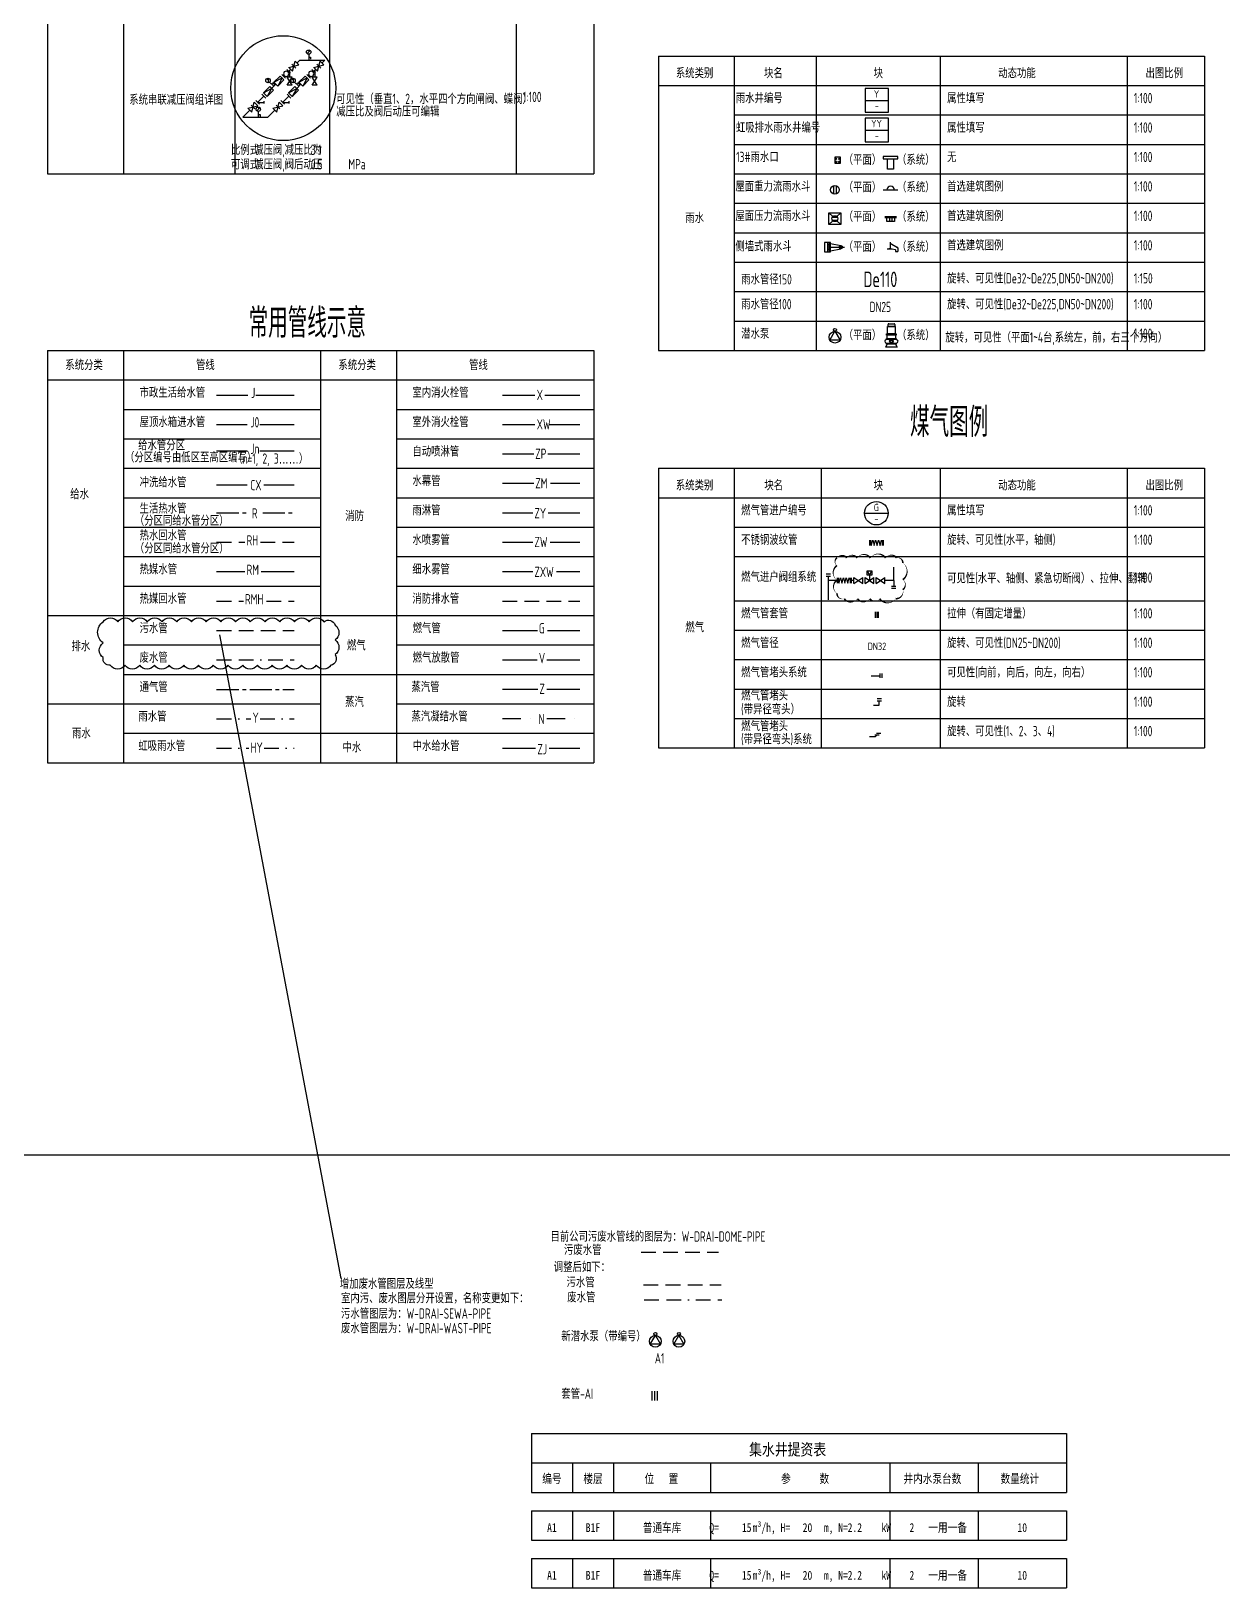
# Model space of a CAD drawing. Extents: x -84241 to 2571207, y -82302 to 1687411.
# Drawn here: x 49922 to 90414, y -71918 to -19045 of the extents above; entities that cross this region are included whole.
import ezdxf
from ezdxf.enums import TextEntityAlignment as Align

# ---------------------------------------------------------------- set-up
doc = ezdxf.new("R2010")
doc.units = 0
doc.header["$LTSCALE"] = 1000
for name, pattern in [('BORDER', [1.75, 0.5, -0.25, 0.5, -0.25, 0, -0.25]), ('CENTER2', [1.125, 0.75, -0.125, 0.125, -0.125]), ('DASHDOT', [1, 0.5, -0.25, 0, -0.25]), ('DASHED', [0.75, 0.5, -0.25]), ('DIVIDE3', [1.579, 0.625, -0.318, 0, -0.318, 0, -0.318])]:
    doc.linetypes.add(name, pattern=pattern)
doc.layers.get('0').update_dxf_attribs({"linetype": 'CONTINUOUS'})
doc.layers.get('Defpoints').update_dxf_attribs({"linetype": 'CONTINUOUS'})
doc.layers.add('20200618更新内容', color=1, linetype='CONTINUOUS', plot=False)
for name, color, linetype in [('W-BUSH', 231, 'CONTINUOUS'), ('W-DRAI-DOME-PIPE', 4, 'DASHED'), ('W-DRAI-EQPM', 50, 'CONTINUOUS'), ('W-DRAI-NOTE', 50, 'CONTINUOUS'), ('W-DRAI-VENT-PIPE', 5, 'CENTER2'), ('W-DRAI-WAST-PIPE', 41, 'BORDER'), ('W-EQPM', 40, 'CONTINUOUS'), ('W-FRPT-DRAI-PIPE', 4, 'DASHED'), ('W-FRPT-HYDT-PIPE', 1, 'CONTINUOUS'), ('W-FRPT-NOTE', 60, 'CONTINUOUS'), ('W-FRPT-SPRL-PIPE', 2, 'CONTINUOUS'), ('W-GAS-DIMS', 201, 'CONTINUOUS'), ('W-GAS-EQPM', 200, 'CONTINUOUS'), ('W-GAS-NOTE', 200, 'CONTINUOUS'), ('W-GAS-PIPE', 2, 'CONTINUOUS'), ('W-NOTE', 40, 'CONTINUOUS'), ('W-NOTE-NAME', 40, 'CONTINUOUS'), ('W-RAIN-DIMS', 61, 'CONTINUOUS'), ('W-RAIN-EQPM', 60, 'CONTINUOUS'), ('W-RAIN-NOTE', 60, 'CONTINUOUS'), ('W-RAIN-PIPE', 6, 'DASHDOT'), ('W-RECL-PIPE', 6, 'CONTINUOUS'), ('W-WSUP-COOL-PIPE', 3, 'CONTINUOUS'), ('W-WSUP-EQPM', 40, 'CONTINUOUS'), ('W-WSUP-HOT-PIPE', 6, 'CENTER2'), ('W-WSUP-HOTI-PIPE', 2, 'CONTINUOUS'), ('W-WSUP-HOTR-PIPE', 2, 'BORDER'), ('W-WSUP-NOTE', 40, 'CONTINUOUS')]:
    doc.layers.add(name, color=color, linetype=linetype)
doc.styles.add('TH-STYLE1', font='', dxfattribs={"width": 0.8})
doc.styles.add('TH-STYLE3', font='tssdeng.shx', dxfattribs={"width": 0.7, "bigfont": 'tssdchn.shx'})
doc.styles.get('TH-STYLE1').set_extended_font_data('STFangsong')

# ---------------------------------------------------------------- blocks, each defined once
blk = doc.blocks.new('*U248')
for p, q in [((-173, -350), (0, -50)), ((173, -350), (-173, -350)), ((0, -50), (173, -350))]:
    blk.add_line(p, q)
for centre, radius in [((0, 0), 50), ((0, -250), 200)]:
    blk.add_circle(centre, radius)
blk = doc.blocks.new('13#雨水口系统')
for points in [[(-250, 350), (250, 350), (250, 430), (-250, 430)], [(-100, 350), (100, 350), (100, 0), (-100, 0)]]:
    blk.add_lwpolyline(points, close=True)
blk = doc.blocks.new('*U187')
at = {"linetype": 'Continuous'}
for p, q in [((-115, 713), (-115, 777)), ((115, 713), (-115, 713)), ((-91, 801), (91, 801)), ((115, 777), (115, 713)), ((-143, 102), (-200, 0)), ((200, 0), (-200, 0)), ((167, 264), (-167, 264)), ((-167, 144), (167, 144)), ((-150, 415), (-150, 305)), ((150, 415), (-150, 415)), ((-150, 305), (150, 305)), ((143, 102), (200, 0)), ((150, 305), (150, 415))]:
    blk.add_line(p, q, dxfattribs=at)
for points in [[(132, 457), (-132, 457), (-132, 713), (132, 713)], [(162, 436), (-162, 436), (-162, 457), (162, 457)], [(162, 415), (-162, 415), (-162, 436), (162, 436)], [(162, 285), (-162, 285), (-162, 305), (162, 305)], [(162, 264), (-162, 264), (-162, 285), (162, 285)], [(162, 123), (-162, 123), (-162, 144), (162, 144)], [(162, 102), (-162, 102), (-162, 123), (162, 123)]]:
    blk.add_lwpolyline(points, close=True, dxfattribs=at)
for radius in [61.1, 36.6]:
    blk.add_circle((0, 204), radius)
for centre, radius, start, end in [((-91, 777), 23.7, 90, 180), ((91, 777), 23.7, 0, 90), ((-167, 204), 60, 90, 270), ((167, 204), 60, 270, 90)]:
    blk.add_arc(centre, radius, start, end, dxfattribs=at)
blk = doc.blocks.new('屋面雨水斗')
at = {"layer": 'W-RAIN-EQPM'}
blk.add_line((-250, 0), (250, 0), dxfattribs=at)
blk.add_arc((0, 0), 125, 0, 180, dxfattribs=at)
blk = doc.blocks.new('*U204')
for p, q in [((0, 90), (0, -90)), ((35, 90), (35, -90)), ((60, -90), (110, 90)), ((110, 90), (160, -90)), ((160, -90), (210, 90)), ((210, 90), (260, -90)), ((260, -90), (310, 90)), ((310, 90), (360, -90)), ((360, -90), (410, 90)), ((410, 90), (435, 0)), ((435, 90), (435, -90)), ((470, 90), (470, -90)), ((35, 0), (60, -90))]:
    blk.add_line(p, q)
blk = doc.blocks.new('*U154')
at = {"layer": 'W-GAS-EQPM'}
for p, q in [((303, -75), (303, 75)), ((378, -75), (378, 75))]:
    blk.add_line(p, q, dxfattribs=at)
at = {"layer": 'W-GAS-PIPE'}
blk.add_line((0, 0), (300, 0), dxfattribs=at)
blk = doc.blocks.new('*U155')
at = {"layer": 'Defpoints'}
blk.add_line((0, 0), (0, -200), dxfattribs=at)
at = {"layer": 'W-BUSH'}
for p, q in [((-50, 0), (-50, -200)), ((50, 0), (50, -200))]:
    blk.add_line(p, q, dxfattribs=at)
blk = doc.blocks.new('*U156')
at = {"layer": 'W-GAS-EQPM'}
for p, q in [((125, 225), (275, 225)), ((125, 150), (275, 150))]:
    blk.add_line(p, q, dxfattribs=at)
at = {"layer": 'W-GAS-PIPE'}
for p, q in [((0, 0), (200, 0)), ((200, 0), (200, 150))]:
    blk.add_line(p, q, dxfattribs=at)
blk = doc.blocks.new('*U157')
at = {"layer": 'W-GAS-EQPM'}
for p, q in [((178, 53), (328, 53)), ((231, 106), (381, 106))]:
    blk.add_line(p, q, dxfattribs=at)
at = {"layer": 'W-GAS-PIPE'}
for p, q in [((0, 0), (200, 0)), ((200, 0), (253, 53))]:
    blk.add_line(p, q, dxfattribs=at)
blk = doc.blocks.new('*U223')
at = {"layer": 'W-GAS-DIMS', "style": 'TH-STYLE3', "width": 0.7}
blk.add_text('DN32', height=250, dxfattribs=at).set_placement((22, 28))
blk = doc.blocks.new('煤气进户管编号')
at = {"layer": 'W-GAS-EQPM'}
blk.add_circle((0, 400), 400, dxfattribs=at)
at = {"layer": 'W-GAS-NOTE'}
blk.add_line((-400, 400), (400, 400), dxfattribs=at)
at = {"layer": 'W-GAS-NOTE', "style": 'TH-STYLE3', "width": 0.7}
blk.add_text('G', height=250, dxfattribs=at).set_placement((0, 594), align=Align.MIDDLE)
at = {"layer": 'W-GAS-NOTE', "style": 'TH-STYLE3', "width": 0.7, "flags": 8}
blk.add_attdef('-', text='', height=250, dxfattribs=at).set_placement((0, 96), align=Align.CENTER)
blk = doc.blocks.new('压力流雨水井编号')
at = {"layer": 'W-RAIN-EQPM'}
blk.add_lwpolyline([(-400, 0), (400, 0), (400, 800), (-400, 800)], close=True, dxfattribs=at)
at = {"layer": 'W-RAIN-NOTE'}
blk.add_line((-400, 400), (400, 400), dxfattribs=at)
at = {"layer": 'W-RAIN-NOTE', "style": 'TH-STYLE3', "width": 0.7}
blk.add_text('YY', height=250, rotation=0, dxfattribs=at).set_placement((-12, 620, 3564), align=Align.MIDDLE)
at = {"layer": 'W-RAIN-NOTE', "style": 'TH-STYLE3', "width": 0.7, "flags": 8}
blk.add_attdef('-', text='', height=250, rotation=0, dxfattribs=at).set_placement((0, 90), align=Align.CENTER)
blk = doc.blocks.new('重力流雨水井编号')
at = {"layer": 'W-RAIN-EQPM'}
blk.add_lwpolyline([(-400, 0), (400, 0), (400, 800), (-400, 800)], close=True, dxfattribs=at)
at = {"layer": 'W-RAIN-NOTE'}
blk.add_line((-400, 400), (400, 400), dxfattribs=at)
at = {"layer": 'W-RAIN-NOTE', "style": 'TH-STYLE3', "width": 0.7}
blk.add_text('Y', height=250, rotation=0, dxfattribs=at).set_placement((-12, 620, 3564), align=Align.MIDDLE)
at = {"layer": 'W-RAIN-NOTE', "style": 'TH-STYLE3', "width": 0.7, "flags": 8}
blk.add_attdef('-', text='', height=250, rotation=0, dxfattribs=at).set_placement((0, 90), align=Align.CENTER)
blk = doc.blocks.new('重力流雨水斗')
at = {"layer": 'W-RAIN-EQPM'}
for p, q in [((-45, 143), (-45, -143)), ((45, 143), (45, -143))]:
    blk.add_line(p, q, dxfattribs=at)
blk.add_circle((0, 0), 150, dxfattribs=at)
blk = doc.blocks.new('压力流雨水斗')
at = {"layer": 'W-RAIN-EQPM'}
for p, q in [((3432631, -1171906), (3432761, -1172035)), ((3432631, -1172306), (3432761, -1172177)), ((3432745, -1172056), (3432918, -1172056)), ((3432745, -1172156), (3432918, -1172156)), ((3432902, -1172035), (3433031, -1171906)), ((3432902, -1172177), (3433031, -1172306))]:
    blk.add_line(p, q, dxfattribs=at)
blk.add_lwpolyline([(3432631, -1171906), (3433031, -1171906), (3433031, -1172306), (3432631, -1172306)], close=True, dxfattribs=at)
blk.add_circle((3432831, -1172106), 100, dxfattribs=at)
blk = doc.blocks.new('压力流雨水斗系统')
at = {"layer": 'W-RAIN-EQPM'}
for p, q in [((3435077, -1172861), (3435477, -1172861)), ((3435077, -1172861), (3435477, -1172861)), ((3435077, -1172901), (3435477, -1172901)), ((3435238, -1172901), (3435238, -1173038)), ((3435317, -1172901), (3435317, -1173038))]:
    blk.add_line(p, q, dxfattribs=at)
at = {"layer": 'W-RAIN-EQPM', "elevation": 0}
blk.add_lwpolyline([(3435404, -1172901), (3435404, -1173038), (3435150, -1173038), (3435150, -1172901)], close=True, dxfattribs=at)
blk = doc.blocks.new('*U194')
at = {"layer": 'W-NOTE'}
blk.add_lwpolyline([(0, 0), (1074, 0), (1074, 821), (0, 821)], close=True, dxfattribs=at)
blk = doc.blocks.new('*U315')
at = {"layer": 'Defpoints'}
blk.add_lwpolyline([(-1928, 768, 0, 60, -0.520567), (-1598, 768, 0, 60, -0.520567), (-1245, 768, 0, 60, -0.520567), (-792, 768, 0, 60, -0.520567), (-274, 768, 0, 60, -0.520567), (97, 768, 0, 60, -0.520567), (308, 598, 0, 60, -0.520567), (308, 31, 0, 60, -0.520567), (308, -308, 0, 60, -0.520567), (68, -616, 0, 60, -0.520567), (-477, -616, 0, 60, -0.520567), (-812, -616, 0, 60, -0.520567), (-1233, -616, 0, 60, -0.520567), (-1678, -616, 0, 60, -0.520567), (-1928, -437, 0, 60, -0.520567), (-1928, 13, 0, 60, -0.520567), (-1928, 510, 0, 60, -0.520567)], format="xyseb", close=True, dxfattribs=at)
at = {"layer": 'W-GAS-EQPM'}
for p, q in [((-2295, 224), (-2145, 224)), ((-2295, 149), (-2145, 149)), ((-1350, 100), (-1050, -100)), ((-1350, -100), (-1050, 100)), ((-1350, -100), (-1350, 100)), ((-1050, -100), (-1050, 100)), ((-975, -100), (-975, 100)), ((-975, 100), (-675, -100)), ((-975, -100), (-675, 100)), ((-902, 334), (-825, 180)), ((-825, 180), (-748, 334)), ((-825, 180), (-825, 0)), ((-675, -100), (-675, 100)), ((-600, -100), (-600, 100)), ((-600, 100), (-300, -100)), ((-600, -100), (-300, 100)), ((-300, -100), (-300, 100)), ((75, -200), (-75, -200)), ((75, -275), (-75, -275))]:
    blk.add_line(p, q, dxfattribs=at)
blk.add_lwpolyline([(-902, 334), (-748, 334), (-748, 180), (-902, 180)], close=True, dxfattribs=at)
at = {"layer": 'W-GAS-PIPE'}
for p, q in [((-2220, -650), (-2220, 149)), ((-1920, 0), (-2220, 0)), ((-1350, 0), (-1450, 0)), ((0, 0), (-300, 0)), ((0, 0), (0, 450)), ((0, 0), (0, -200))]:
    blk.add_line(p, q, dxfattribs=at)
at = {"layer": 'W-GAS-EQPM'}
blk.add_blockref('*U204', (-1920, 0), dxfattribs=at)
blk = doc.blocks.new('侧排雨水斗')
at = {"color": 8}
for p, q in [((0, 0), (483, 0)), ((357, 55), (357, -55))]:
    blk.add_line(p, q, dxfattribs=at)
at = {"layer": 'W-RAIN-EQPM'}
for p, q in [((-94, 158), (-94, -158)), ((-37, 95), (-94, 95)), ((-37, 32), (-94, 32)), ((-37, 158), (-37, -158)), ((0, 120), (357, 55)), ((-37, -32), (-94, -32)), ((-37, -95), (-94, -95)), ((0, -120), (357, -55))]:
    blk.add_line(p, q, dxfattribs=at)
blk.add_lwpolyline([(-203, 158), (-203, -158), (0, -158), (0, 158)], close=True, dxfattribs=at)
blk.add_circle((357, 0), 55, dxfattribs=at)
blk = doc.blocks.new('侧排雨水斗系统')
at = {"layer": 'W-DRAI-EQPM', "color": 8}
for p, q in [((-244, 88), (-266, 88)), ((-266, 88), (-266, 83)), ((-244, 83), (-266, 83)), ((-220, 284), (-220, 112)), ((-215, 284), (-215, 112))]:
    blk.add_line(p, q, dxfattribs=at)
for radius in [24, 29]:
    blk.add_arc((-244, 112), radius, 270, 0, dxfattribs=at)
at = {"layer": 'W-DRAI-EQPM'}
blk.add_arc((-163, 59), 24, 69.3814, 90, dxfattribs=at)
at = {"layer": 'W-RAIN-EQPM'}
for p, q in [((-318, 83), (-163, 83)), ((-215, 284), (35, 133)), ((-154, 81), (-49, 67)), ((-40, 57), (-40, 0)), ((-40, 0), (40, 0)), ((40, 124), (40, 0))]:
    blk.add_line(p, q, dxfattribs=at)
blk.add_lwpolyline([(-215, 318), (-215, 284)], dxfattribs=at)
for centre, end in [((-50, 57), 82.3889), ((30, 124), 58.8102)]:
    blk.add_arc(centre, 10, 0, end, dxfattribs=at)
blk = doc.blocks.new('13#雨水口')
blk.add_lwpolyline([(-100, -200), (100, -200), (100, 0), (-100, 0)], close=True)
for centre in [(-50, -50), (-50, -150), (50, -50), (50, -150)]:
    blk.add_circle(centre, 20)
blk = doc.blocks.new('*U258')
at = {"layer": 'W-RAIN-DIMS', "style": 'TH-STYLE3', "width": 0.7}
blk.add_text('De110', height=525, dxfattribs=at).set_placement((79, 8))
blk = doc.blocks.new('减压阀')
for p, q in [((300, 0), (0, 90)), ((0, -90), (300, 0))]:
    blk.add_line(p, q)
blk.add_lwpolyline([(300, 90), (0, 90), (0, -90), (300, -90)], close=True)
blk = doc.blocks.new('Y型过滤器')
for p, q in [((0, -90), (0, 90)), ((300, 0), (0, 0)), ((0, 0), (159, -159)), ((300, -90), (300, 90)), ((128, -189), (189, -128))]:
    blk.add_line(p, q)
blk = doc.blocks.new('可曲绕橡胶接头')
for p, q in [((0, 90), (0, -90)), ((240, 90), (240, -90))]:
    blk.add_line(p, q)
blk.add_circle((120, 0), 90)
blk = doc.blocks.new('压力表')
for p, q in [((53, 328), (-53, 222)), ((53, 328), (-2, 295)), ((0, 200), (0, 0)), ((0, 100), (60, 100)), ((60, 100), (60, 30))]:
    blk.add_line(p, q)
blk.add_circle((0, 275), 75)
blk = doc.blocks.new('*U293')
for p, q in [((-150, -100), (-150, 100)), ((-150, 100), (150, -100)), ((-150, -100), (150, 100)), ((150, -100), (150, 100))]:
    blk.add_line(p, q)
blk = doc.blocks.new('闸阀')
for p, q in [((0, 90), (0, -90)), ((0, 90), (300, -90)), ((0, -90), (300, 90)), ((150, 90), (150, -90)), ((300, 90), (300, -90))]:
    blk.add_line(p, q)
blk = doc.blocks.new('*U346')
for p, q in [((565, 2733), (466, 2634)), ((564, 2733), (1414, 2733)), ((1414, 2733), (1315, 2634)), ((253, 2422), (182, 2351)), ((218, 2387), (218, 2157)), ((1103, 2422), (1032, 2351)), ((1068, 2387), (1068, 2157)), ((-394, 1775), (-252, 1916)), ((456, 1775), (598, 1916)), ((-1377, 792), (-1235, 934)), ((-1377, 792), (-527, 792)), ((-1235, 934), (-1136, 1033)), ((-286, 1033), (-527, 792))]:
    blk.add_line(p, q)
at = {"layer": 'W-WSUP-EQPM'}
blk.add_circle((0, 1782), 1782, dxfattribs=at)
at = {"layer": 'W-WSUP-EQPM', "rotation": 45}
for name, p in [('闸阀', (253, 2422)), ('闸阀', (1103, 2422)), ('压力表', (-323, 1846)), ('压力表', (527, 1846)), ('闸阀', (-1136, 1033)), ('Y型过滤器', (-871, 1298)), ('闸阀', (-286, 1033)), ('Y型过滤器', (-21, 1298))]:
    blk.add_blockref(name, p, dxfattribs=at)
at = {"layer": 'W-WSUP-EQPM'}
for p in [(864, 2733), (-849, 792)]:
    blk.add_blockref('压力表', p, dxfattribs=at)
at = {"layer": 'W-WSUP-EQPM', "xscale": -1, "rotation": 225}
for name, p in [('减压阀', (-252, 1916)), ('可曲绕橡胶接头', (13, 2182)), ('减压阀', (598, 1916)), ('可曲绕橡胶接头', (863, 2182)), ('减压阀', (-606, 1563)), ('减压阀', (244, 1563))]:
    blk.add_blockref(name, p, dxfattribs=at)
at = {"layer": 'W-WSUP-EQPM', "xscale": 0.9, "yscale": 0.9, "zscale": 0.9, "rotation": 90}
for p in [(218, 2022), (1068, 2022)]:
    blk.add_blockref('*U293', p, dxfattribs=at)
at = {"layer": 'W-WSUP-EQPM', "style": 'TH-STYLE3', "width": 0.7}
for tag, p in [('比例式', (-1777, -488)), ('XL', (940, -488)), ('可调式', (-1777, -981)), ('YL', (940, -981))]:
    blk.add_attdef(tag, p, '', height=350, dxfattribs=at)
at = {"layer": 'W-WSUP-NOTE', "style": 'TH-STYLE3', "width": 0.7}
for s, p in [('减压阀,减压比为      ', (-988, -484)), ('减压阀,阀后动压      MPa', (-988, -977))]:
    blk.add_text(s, height=350, dxfattribs=at).set_placement(p)
blk = doc.blocks.new('*U422')
at = {"layer": 'W-RAIN-DIMS', "style": 'TH-STYLE3', "width": 0.7}
blk.add_text('DN25', height=350, dxfattribs=at).set_placement((50, 88))
blk = doc.blocks.new('*U434')
for p, q in [((-173, -350), (0, -50)), ((173, -350), (-173, -350)), ((0, -50), (173, -350)), ((627, -350), (800, -50)), ((973, -350), (627, -350)), ((800, -50), (973, -350))]:
    blk.add_line(p, q)
for centre, radius in [((0, 0), 50), ((800, 0), 50), ((0, -250), 200), ((800, -250), 200)]:
    blk.add_circle(centre, radius)
at = {"layer": 'W-RAIN-NOTE', "style": 'TH-STYLE3', "width": 0.7}
blk.add_attdef('编号', (-19, -1000), '', height=350, dxfattribs=at)
blk = doc.blocks.new('*U437')
at = {"layer": 'W-NOTE'}
for p, q in [((0, 0), (18179, 0)), ((18179, 0), (18179, -2000)), ((0, 0), (0, -2000)), ((0, -1000), (18179, -1000)), ((1396, -1000), (1396, -2000)), ((2791, -1000), (2791, -2000)), ((6091, -1000), (6091, -2000)), ((12179, -1000), (12179, -2000)), ((15179, -1000), (15179, -2000))]:
    blk.add_line(p, q, dxfattribs=at)
blk.add_lwpolyline([(0, -2000), (18179, -2000)], dxfattribs=at)
at = {"layer": 'W-NOTE', "style": 'TH-STYLE1', "width": 0.8}
blk.add_text('集水井提资表', height=400, dxfattribs=at).set_placement((7398, -861), align=Align.BOTTOM_LEFT)
at = {"layer": 'W-NOTE', "color": 1, "style": 'TH-STYLE1', "width": 0.8}
blk.add_text('编号', height=300, dxfattribs=at).set_placement((371, -1684))
at = {"layer": 'W-NOTE', "style": 'TH-STYLE1', "width": 0.8}
for s, p in [('楼层', (1766, -1684)), ('位   置', (3847, -1684)), ('参      数', (8483, -1684)), ('井内水泵台数', (12644, -1684)), ('数量统计', (15942, -1684))]:
    blk.add_text(s, height=300, dxfattribs=at).set_placement(p)
blk = doc.blocks.new('*U438')
at = {"layer": 'W-NOTE'}
for p, q in [((0, 0), (18179, 0)), ((1396, 0), (1396, -1000)), ((15179, 0), (15179, -1000)), ((18179, 0), (18179, -1000)), ((0, 0), (0, -1000)), ((2791, 0), (2791, -1000)), ((6091, 0), (6091, -1000)), ((12179, 0), (12179, -1000))]:
    blk.add_line(p, q, dxfattribs=at)
blk.add_lwpolyline([(0, -1000), (18179, -1000)], dxfattribs=at)
at = {"layer": 'W-NOTE', "style": 'TH-STYLE1', "width": 0.8}
for s, p in [('Q=       m³/h, H=       m, N=       kW', (9135, -814)), ('一用一备', (14143, -814))]:
    blk.add_text(s, height=300, dxfattribs=at).set_placement(p, align=Align.BOTTOM_CENTER)
at = {"layer": 'W-NOTE', "color": 1, "style": 'TH-STYLE1', "width": 0.8}
blk.add_attdef('集水井编号', text='', height=300, dxfattribs=at).set_placement((698, -814), align=Align.BOTTOM_CENTER)
at = {"layer": 'W-NOTE', "style": 'TH-STYLE1', "width": 0.8}
for tag, p in [('楼层编号', (2093, -814)), ('位置', (4441, -814)), ('流量', (7316, -814)), ('扬程', (9382, -814)), ('电量', (10990, -814)), ('井内水泵台数', (12929, -814)), ('数量统计', (16679, -814))]:
    blk.add_attdef(tag, text='', height=300, dxfattribs=at).set_placement(p, align=Align.BOTTOM_CENTER)
blk = doc.blocks.new('*U441')
for p, q in [((-100, 0), (-100, -350)), ((100, 0), (100, -350))]:
    blk.add_line(p, q)
at = {"layer": 'Defpoints'}
blk.add_line((0, 0), (0, -350), dxfattribs=at)

msp = doc.modelspace()

# ---------------------------------------------------------------- linework, layer by layer
for p, q in [((50481.57, 17109.17), (50481.57, -23890.83)), ((53058.57, 17109.17), (53058.57, -23890.83)), ((56838.05, 17109.17), (56838.05, -23890.83)), ((60056.65, 17109.17), (60056.65, -23890.83)), ((66401.31, 17109.17), (66401.31, -23890.83)), ((69037.82, 17109.17), (69037.82, -23890.83)), ((71237.82, -19890.83), (89794.08, -19890.83)), ((71237.82, -19890.83), (71237.82, -29890.83)), ((73814.83, -19890.83), (73814.83, -29890.83)), ((76593.85, -19890.83), (76593.85, -29890.83)), ((80812.91, -19890.83), (80812.91, -29890.83)), ((87157.57, -19890.83), (87157.57, -29890.83)), ((89794.08, -19890.83), (89794.08, -29890.83)), ((71237.82, -20890.83), (89794.08, -20890.83)), ((73814.83, -21890.83), (89794.08, -21890.83)), ((73814.83, -22890.83), (89794.08, -22890.83)), ((50481.57, -23890.83), (69037.82, -23890.83)), ((73814.83, -23890.83), (89794.08, -23890.83)), ((73814.83, -24890.83), (89794.08, -24890.83)), ((73814.83, -25890.83), (89794.08, -25890.83)), ((73814.83, -26890.83), (89794.08, -26890.83)), ((73814.83, -27890.83), (89794.08, -27890.83)), ((73814.83, -28890.83), (89794.08, -28890.83)), ((50481.57, -29890.83), (69037.82, -29890.83)), ((50481.57, -29890.83), (50481.57, -43890.83)), ((53058.57, -29890.83), (53058.57, -43890.83)), ((59759.7, -29890.83), (59759.7, -43890.83)), ((62336.7, -29890.83), (62336.7, -43890.83)), ((69037.82, -29890.83), (69037.82, -43890.83)), ((71237.82, -29890.83), (89794.08, -29890.83)), ((50481.57, -30890.83), (59759.7, -30890.83)), ((59759.7, -30890.83), (69037.82, -30890.83)), ((53058.57, -31890.83), (59759.7, -31890.83)), ((62336.7, -31890.83), (69037.82, -31890.83)), ((53058.57, -32890.83), (59759.7, -32890.83)), ((62336.7, -32890.83), (69037.82, -32890.83)), ((53058.57, -33890.83), (59759.7, -33890.83)), ((62336.7, -33890.83), (69037.82, -33890.83)), ((71237.82, -33890.83), (89794.08, -33890.83)), ((71237.82, -33890.83), (71237.82, -43390.83)), ((73814.83, -33890.83), (73814.83, -43390.83)), ((76762.09, -33890.83), (76762.09, -43390.83)), ((80812.91, -33890.83), (80812.91, -43390.83)), ((87157.57, -33890.83), (87157.57, -43390.83)), ((89794.08, -33890.83), (89794.08, -43390.83)), ((53058.57, -34890.83), (59759.7, -34890.83)), ((62336.7, -34890.83), (69037.82, -34890.83)), ((71237.82, -34890.83), (89794.08, -34890.83)), ((53058.57, -35890.83), (59759.7, -35890.83)), ((62336.7, -35890.83), (69037.82, -35890.83)), ((73814.83, -35890.83), (89794.08, -35890.83)), ((53058.57, -36890.83), (59759.7, -36890.83)), ((62336.7, -36890.83), (69037.82, -36890.83)), ((73814.83, -36890.83), (89794.08, -36890.83)), ((53058.57, -37890.83), (59759.7, -37890.83)), ((62336.7, -37890.83), (69037.82, -37890.83)), ((73814.83, -38390.83), (89794.08, -38390.83)), ((50481.57, -38890.83), (59759.7, -38890.83)), ((59759.7, -38890.83), (69037.82, -38890.83)), ((73814.83, -39390.83), (89794.08, -39390.83)), ((53058.57, -39890.83), (59759.7, -39890.83)), ((53058.57, -39890.83), (59759.7, -39890.83)), ((62336.7, -39890.83), (69037.82, -39890.83)), ((73814.83, -40390.83), (89794.08, -40390.83)), ((53058.57, -40890.83), (59759.7, -40890.83)), ((53058.57, -40890.83), (59759.7, -40890.83)), ((59759.7, -40890.83), (69037.82, -40890.83)), ((73814.83, -41390.83), (89794.08, -41390.83)), ((50481.57, -41890.83), (59759.7, -41890.83)), ((62336.7, -41890.83), (69037.82, -41890.83)), ((62336.7, -41890.83), (69037.82, -41890.83)), ((73814.83, -42390.83), (89794.08, -42390.83)), ((53058.57, -42890.83), (59759.7, -42890.83)), ((59759.7, -42890.83), (69037.82, -42890.83)), ((71237.82, -43390.83), (89794.08, -43390.83)), ((50481.57, -43890.83), (69037.82, -43890.83))]:
    msp.add_line(p, q)
at = {"layer": '20200618更新内容'}
msp.add_line((56322.47, -39550.2), (60444.75, -61408.75), dxfattribs=at)
msp.add_lwpolyline([(52369.61, -39103.02, -0.52056705), (52869.61, -39103.02, -0.52056705), (53369.61, -39103.02, -0.52056705), (53869.61, -39103.02, -0.52056705), (54369.61, -39103.02, -0.52056705), (54869.61, -39103.02, -0.52056705), (55369.61, -39103.02, -0.52056705), (55869.61, -39103.02, -0.52056705), (56369.61, -39103.02, -0.52056705), (56869.61, -39103.02, -0.52056705), (57369.61, -39103.02, -0.52056705), (57869.61, -39103.02, -0.52056705), (58369.61, -39103.02, -0.52056705), (58869.61, -39103.02, -0.52056705), (59369.61, -39103.02, -0.52056705), (59869.61, -39103.02, -0.52056705), (60250.39, -39222.24, -0.52056705), (60250.39, -39722.24, -0.52056705), (60250.39, -40222.24, -0.52056705), (60110.91, -40582.76, -0.52056705), (59610.91, -40582.76, -0.52056705), (59110.91, -40582.76, -0.52056705), (58610.91, -40582.76, -0.52056705), (58110.91, -40582.76, -0.52056705), (57610.91, -40582.76, -0.52056705), (57110.91, -40582.76, -0.52056705), (56610.91, -40582.76, -0.52056705), (56110.91, -40582.76, -0.52056705), (55610.91, -40582.76, -0.52056705), (55110.91, -40582.76, -0.52056705), (54610.91, -40582.76, -0.52056705), (54110.91, -40582.76, -0.52056705), (53610.91, -40582.76, -0.52056705), (53110.91, -40582.76, -0.52056705), (52610.91, -40582.76, -0.52056705), (52369.61, -40324.05, -0.52056705), (52369.61, -39824.05, -0.52056705)], format="xyb", close=True, dxfattribs=at)
at = {"layer": 'W-DRAI-DOME-PIPE'}
for p, q in [((56225.01, -39403.49), (58860.15, -39403.49)), ((70645.13, -60520.23), (73280.27, -60520.23)), ((70730.97, -61620.11), (73366.1, -61620.11))]:
    msp.add_line(p, q, dxfattribs=at)
at = {"layer": 'W-DRAI-VENT-PIPE'}
msp.add_line((56225.01, -41403.49), (58860.15, -41403.49), dxfattribs=at)
at = {"layer": 'W-DRAI-WAST-PIPE', "linetype": 'BORDER'}
for p, q in [((56225.01, -40403.49), (58860.15, -40403.49)), ((70754.92, -62129.43), (73390.06, -62129.43))]:
    msp.add_line(p, q, dxfattribs=at)
at = {"layer": 'W-FRPT-DRAI-PIPE'}
msp.add_line((65935.28, -38403.49), (68570.42, -38403.49), dxfattribs=at)
at = {"layer": 'W-FRPT-HYDT-PIPE'}
for p, q in [((65935.28, -31403.49), (67041.86, -31403.49)), ((67374.78, -31403.49), (68570.42, -31403.49)), ((65935.28, -32403.49), (67041.86, -32403.49)), ((67508.96, -32403.49), (68570.42, -32403.49))]:
    msp.add_line(p, q, dxfattribs=at)
at = {"layer": 'W-FRPT-SPRL-PIPE'}
for p, q in [((65935.28, -33403.49), (66999.45, -33403.49)), ((67476.61, -33403.49), (68570.42, -33403.49)), ((65935.28, -34403.49), (66999.07, -34403.49)), ((67564.56, -34403.49), (68570.42, -34403.49)), ((65935.28, -35403.49), (66969.99, -35403.49)), ((67485.94, -35403.49), (68570.42, -35403.49)), ((65935.28, -36403.49), (66968.28, -36403.49)), ((67556.73, -36403.49), (68570.42, -36403.49)), ((65935.28, -37403.49), (66968.28, -37403.49)), ((67768.25, -37403.49), (68570.42, -37403.49))]:
    msp.add_line(p, q, dxfattribs=at)
at = {"layer": 'W-GAS-PIPE'}
for p, q in [((65935.28, -39403.49), (67127.62, -39403.49)), ((67466.37, -39403.49), (68570.42, -39403.49)), ((65935.28, -40403.49), (67112.77, -40403.49)), ((67444.85, -40403.49), (68570.42, -40403.49))]:
    msp.add_line(p, q, dxfattribs=at)
at = {"layer": 'W-RAIN-PIPE'}
for p, q in [((56225.01, -42403.49), (57382.65, -42403.49)), ((57705.98, -42403.49), (58860.15, -42403.49)), ((56225.01, -43403.49), (57315.53, -43403.49)), ((57837.65, -43403.49), (58860.15, -43403.49))]:
    msp.add_line(p, q, dxfattribs=at)
at = {"layer": 'W-RECL-PIPE'}
for p, q in [((65935.28, -43403.49), (67059.49, -43403.49)), ((67518.12, -43403.49), (68570.42, -43403.49))]:
    msp.add_line(p, q, dxfattribs=at)
at = {"layer": 'W-WSUP-COOL-PIPE'}
for p, q in [((56225.01, -31403.49), (57286.25, -31403.49)), ((57562.24, -31403.49), (58860.15, -31403.49)), ((56225.01, -32403.49), (57261.76, -32403.49)), ((57689.92, -32403.49), (58860.15, -32403.49)), ((56225.01, -33303.49), (57261.76, -33303.49)), ((57689.92, -33303.49), (58860.15, -33303.49))]:
    msp.add_line(p, q, dxfattribs=at)
at = {"layer": 'W-WSUP-COOL-PIPE', "color": 5}
for p, q in [((56225.01, -34453.41), (57261.76, -34453.41)), ((57833.76, -34453.41), (58860.15, -34453.41))]:
    msp.add_line(p, q, dxfattribs=at)
at = {"layer": 'W-WSUP-HOT-PIPE'}
for p, q in [((56225.01, -35403.49), (57317.33, -35403.49)), ((57795.16, -35403.49), (58860.15, -35403.49))]:
    msp.add_line(p, q, dxfattribs=at)
at = {"layer": 'W-WSUP-HOTI-PIPE'}
for p, q in [((56225.01, -37403.49), (57187.05, -37403.49)), ((57742.05, -37403.49), (58860.15, -37403.49)), ((65935.28, -41390.83), (67140.04, -41390.83)), ((67440.53, -41390.83), (68570.42, -41390.83))]:
    msp.add_line(p, q, dxfattribs=at)
at = {"layer": 'W-WSUP-HOTI-PIPE', "linetype": 'DIVIDE3'}
for p, q in [((65935.28, -42390.83), (67105.57, -42390.83)), ((67442.12, -42390.83), (68570.42, -42390.83))]:
    msp.add_line(p, q, dxfattribs=at)
at = {"layer": 'W-WSUP-HOTR-PIPE'}
for p, q in [((56225.01, -36403.49), (57187.43, -36403.49)), ((57716.52, -36403.49), (58860.15, -36403.49)), ((56225.01, -38403.49), (57134.85, -38403.49)), ((57917.13, -38403.49), (58860.15, -38403.49))]:
    msp.add_line(p, q, dxfattribs=at)

# ---------------------------------------------------------------- block references
for name, p in [('侧排雨水斗', (77077.83, -26381.97)), ('侧排雨水斗系统', (79326.27, -26525.25)), ('*U258', (78126.42, -27746.09)), ('*U437', (66918.51, -66675.39))]:
    msp.add_blockref(name, p)
for p in [(66918.51, -69296.47), (66918.51, -70917.55)]:
    msp.add_blockref('*U438', p).add_auto_attribs({'集水井编号': 'A1', '楼层编号': 'B1F', '位置': '普通车库', '流量': '15', '扬程': '20', '电量': '2.2', '井内水泵台数': '2', '数量统计': '10'})
at = {"layer": 'W-BUSH'}
msp.add_blockref('*U155', (78655.44, -38773.22), dxfattribs=at)
at = {"layer": 'W-BUSH', "xscale": 0.8999999999999999, "yscale": 0.8999999999999999, "zscale": 0.8999999999999999}
msp.add_blockref('*U441', (71105.22, -65239), dxfattribs=at)
at = {"layer": 'W-EQPM'}
msp.add_blockref('*U248', (77235.05, -29190.19), dxfattribs=at)
msp.add_blockref('*U434', (71131.49, -63293.93), dxfattribs=at).add_auto_attribs({'编号': 'A1'})
at = {"layer": 'W-FRPT-HYDT-PIPE'}
ref = msp.add_blockref('*U346', (58488.63, -22763.38), dxfattribs=at)
ref.add_attrib('YL', '0.5', (59429.11, -23744.29), dxfattribs={"layer": 'W-WSUP-EQPM', "color": 7, "height": 350, "style": 'TH-STYLE3', "width": 0.7})
ref.add_attrib('可调式', '可调式', (56711.6, -23744.29), dxfattribs={"layer": 'W-WSUP-EQPM', "height": 350, "style": 'TH-STYLE3', "width": 0.7})
ref.add_attrib('XL', '3:1', (59429.11, -23251.34), dxfattribs={"layer": 'W-WSUP-EQPM', "color": 7, "height": 350, "style": 'TH-STYLE3', "width": 0.7})
ref.add_attrib('比例式', '比例式', (56711.6, -23251.34), dxfattribs={"layer": 'W-WSUP-EQPM', "height": 350, "style": 'TH-STYLE3', "width": 0.7})
at = {"layer": 'W-GAS-DIMS'}
msp.add_blockref('*U223', (78324.24, -40092.74), dxfattribs=at)
at = {"layer": 'W-GAS-EQPM'}
ref = msp.add_blockref('煤气进户管编号', (78641.34, -35818.18), dxfattribs=at)
ref.add_attrib('-', '-', dxfattribs={"layer": 'W-GAS-NOTE', "height": 250, "style": 'TH-STYLE3', "width": 0.7}).set_placement((78641.34, -35721.94), align=Align.CENTER)
for name, p in [('*U204', (78405.29, -36426.85)), ('*U315', (79230.01, -37705.83)), ('*U154', (78463.22, -40936.68)), ('*U156', (78540.11, -41938.99)), ('*U157', (78412.24, -42999.66))]:
    msp.add_blockref(name, p, dxfattribs=at)
at = {"layer": 'W-NOTE', "xscale": 100, "yscale": 100, "zscale": 100}
msp.add_blockref('*U194', (25842.89, -57205.04), dxfattribs=at)
at = {"layer": 'W-RAIN-DIMS'}
msp.add_blockref('*U422', (78357.96, -28676.77), dxfattribs=at)
at = {"layer": 'W-RAIN-EQPM'}
for name, p in [('重力流雨水井编号', (78658.56, -21797.39)), ('压力流雨水井编号', (78658.56, -22803.52))]:
    msp.add_blockref(name, p, dxfattribs=at).add_auto_attribs({'-': '-'})
for name, p in [('13#雨水口', (77325.24, -23330.22)), ('13#雨水口系统', (79119.09, -23730)), ('重力流雨水斗', (77231.16, -24435.5)), ('屋面雨水斗', (79124.91, -24435.5)), ('压力流雨水斗', (-3355600.14, 1146690.97)), ('压力流雨水斗系统', (-3356152.56, 1147523.43)), ('*U187', (79151.74, -29784.38))]:
    msp.add_blockref(name, p, dxfattribs=at)

# ---------------------------------------------------------------- texts
at = {"layer": '20200618更新内容', "style": 'TH-STYLE3', "width": 0.7}
for s, p in [('增加废水管图层及线型', (60411.36, -61762.29)), ('室内污、废水图层分开设置，名称变更如下：', (60450.79, -62250.97)), ('污水管图层为：W-DRAI-SEWA-PIPE', (60450.79, -62776.76)), ('废水管图层为：W-DRAI-WAST-PIPE', (60450.79, -63271))]:
    msp.add_text(s, height=350, dxfattribs=at).set_placement(p)
at = {"layer": 'W-DRAI-NOTE', "style": 'TH-STYLE3', "width": 0.7}
msp.add_text('ZJ', height=350, dxfattribs=at).set_placement((67122.05, -43607.59))
at = {"layer": 'W-FRPT-NOTE', "style": 'TH-STYLE3', "width": 0.7}
for s, p in [('X', (67100.3, -31575.79)), ('XW', (67100.3, -32575.79)), ('ZP', (67051.67, -33572.4)), ('ZM', (67051.67, -34577.91)), ('ZY', (67022.21, -35595.96)), ('ZW', (67022.21, -36570.76)), ('ZXW', (67022.21, -37588.45))]:
    msp.add_text(s, height=350, dxfattribs=at).set_placement(p)
at = {"layer": 'W-GAS-NOTE', "style": 'TH-STYLE3', "width": 0.7}
for s, p in [('G', (67175.33, -39503.23)), ('V', (67175.33, -40514.1))]:
    msp.add_text(s, height=350, dxfattribs=at).set_placement(p)
at = {"layer": 'W-NOTE', "style": 'TH-STYLE3', "width": 0.7}
for s, p in [('系统类别', (71827.42, -20644.09)), ('块名', (74823.29, -20644.09)), ('块', (78548.48, -20644.09)), ('动态功能', (82781.7, -20644.09)), ('出图比例', (87785.46, -20644.09)), ('可见性（垂直1、2，水平四个方向闸阀、蝶阀）', (60288.09, -21521.06)), ('1:100', (66632.74, -21454.45)), ('雨水井编号', (73864.08, -21493.72)), ('属性填写', (81044.34, -21493.72)), ('1:100', (87389, -21493.72)), ('系统串联减压阀组详图', (53257.08, -21547.91)), ('减压比及阀后动压可编辑', (60288.09, -21946.54)), ('虹吸排水雨水井编号', (73866.47, -22493.72)), ('属性填写', (81044.34, -22493.72)), ('1:100', (87389, -22493.72)), ('13#雨水口', (73875.04, -23493.72)), ('（平面）', (77531.02, -23586.26)), ('（系统）', (79344.38, -23586.26)), ('无', (81044.34, -23493.72)), ('1:100', (87389, -23493.72)), ('屋面重力流雨水斗', (73850.81, -24493.72)), ('（平面）', (77531.02, -24518.69)), ('（系统）', (79344.38, -24518.69)), ('首选建筑图例', (81044.34, -24493.72)), ('1:100', (87389, -24493.72)), ('雨水', (72148.62, -25565.92)), ('屋面压力流雨水斗', (73850.81, -25493.72)), ('（平面）', (77531.02, -25518.69)), ('（系统）', (79344.38, -25518.69)), ('首选建筑图例', (81044.34, -25493.72)), ('1:100', (87389, -25493.72)), ('侧墙式雨水斗', (73850.81, -26526.67)), ('（平面）', (77531.02, -26540.98)), ('（系统）', (79344.38, -26540.98)), ('首选建筑图例', (81044.34, -26493.72)), ('1:100', (87389, -26493.72)), ('雨水管径150', (74046.26, -27649.98)), ('旋转、可见性(De32~De225,DN50~DN200)', (81044.34, -27615.13)), ('1:150', (87389, -27615.13)), ('雨水管径100', (74046.26, -28493.72)), ('旋转、可见性(De32~De225,DN50~DN200)', (81044.34, -28493.72)), ('1:100', (87389, -28493.72)), ('潜水泵', (74046.26, -29493.72)), ('（平面）', (77531.02, -29540.98)), ('（系统）', (79344.38, -29540.98)), ('旋转，可见性（平面1~4台,系统左，前，右三个方向）', (80984.69, -29620.83)), ('1:100', (87389, -29493.72)), ('系统分类', (51083.96, -30557.15)), ('管线', (55522.68, -30557.15)), ('系统分类', (60362.08, -30557.15)), ('管线', (64800.81, -30557.15)), ('市政生活给水管', (53607.12, -31493.72)), ('室内消火栓管', (62875.99, -31493.72)), ('屋顶水箱进水管', (53607.12, -32493.72)), ('室外消火栓管', (62875.99, -32493.72)), ('（分区编号由低区至高区编写）', (53111.26, -33690.97)), ('给水管分区', (53557.24, -33284.58)), ('自动喷淋管', (62875.99, -33493.72)), ('（n=1, 2, 3……）', (56790.31, -33737.75)), ('冲洗给水管', (53607.12, -34538.31)), ('水幕管', (62875.99, -34493.72)), ('系统类别', (71827.42, -34644.09)), ('块名', (74833.59, -34644.09)), ('块', (78548.48, -34644.09)), ('动态功能', (82781.7, -34644.09)), ('出图比例', (87785.46, -34644.09)), ('给水', (51249.92, -34942.02)), ('生活热水管', (53607.12, -35430.47)), ('消防', (60593.74, -35684.58)), ('雨淋管', (62875.99, -35493.72)), ('燃气管进户编号 ', (74046.26, -35493.72)), ('属性填写', (81044.34, -35493.72)), ('1:100', (87389, -35493.72)), ('（分区同给水管分区）', (53446.11, -35843.99)), ('（分区同给水管分区）', (53446.11, -36782.52)), ('热水回水管', (53607.12, -36341.89)), ('水喷雾管', (62875.99, -36493.72)), ('不锈钢波纹管', (74046.26, -36493.72)), ('旋转、可见性(水平，轴侧)', (81044.34, -36493.72)), ('1:100', (87389, -36493.72)), ('热媒水管', (53607.12, -37493.72)), ('细水雾管', (62875.99, -37493.72)), ('燃气进户阀组系统', (74046.26, -37753.35)), ('可见性(水平、轴侧、紧急切断阀）、拉伸、翻转', (81044.34, -37799.53)), ('1:100', (87389, -37778.69)), ('热媒回水管', (53607.12, -38493.72)), ('消防排水管', (62875.99, -38493.72)), ('污水管', (53607.12, -39493.72)), ('燃气管', (62885.24, -39493.72)), ('燃气', (72148.62, -39465.85)), ('燃气管套管', (74046.26, -38993.72)), ('拉伸（有固定增量）', (81044.34, -38993.72)), ('1:100', (87389, -38993.72)), ('燃气管径', (74046.26, -39993.72)), ('旋转、可见性(DN25~DN200)', (81044.34, -39993.72)), ('1:100', (87389, -39993.72)), ('排水', (51295.17, -40107.55)), ('废水管', (53607.12, -40493.72)), (' 燃气', (60503.6, -40079.02)), ('燃气放散管', (62885.24, -40493.72)), ('燃气管堵头系统', (74046.26, -40993.72)), ('可见性(向前，向后，向左，向右）', (81044.34, -40993.72)), ('1:100', (87389, -40993.72)), ('通气管', (53607.12, -41493.72)), ('蒸汽管', (62844.74, -41493.72)), ('蒸汽', (60588.77, -42000.37)), ('燃气管堵头', (74046.26, -41780.87)), ('旋转', (81044.34, -41993.72)), ('1:100', (87389, -41993.72)), ('雨水管', (53566.61, -42493.72)), ('蒸汽凝结水管', (62844.74, -42493.72)), ('(带异径弯头）', (74046.26, -42249.27)), ('雨水', (51310.64, -43066.87)), ('燃气管堵头', (74046.26, -42823.08)), ('旋转、可见性(1、2、3、4)', (81044.34, -42993.72)), ('1:100', (87389, -42993.72)), ('虹吸雨水管', (53566.61, -43493.72)), ('中水', (60503.6, -43543.6)), ('中水给水管', (62885.24, -43493.72)), ('(带异径弯头)系统', (74046.26, -43263.59)), ('目前公司污废水管线的图层为：W-DRAI-DOME-PIPE', (67566.54, -60159.47)), ('污废水管', (68027.24, -60610.45)), ('调整后如下：', (67679.26, -61193.27)), ('污水管', (68113.07, -61710.34)), ('废水管', (68137.02, -62219.65)), ('新潜水泵（带编号）', (67937.62, -63542.91)), ('套管-AI', (67937.62, -65499.59))]:
    msp.add_text(s, height=350, dxfattribs=at).set_placement(p)
at = {"layer": 'W-NOTE-NAME', "style": 'TH-STYLE3', "width": 0.7}
for s, p in [('常用管线示意', (57311.06, -29460.22)), ('煤气图例  ', (79784.37, -32828.32))]:
    msp.add_text(s, height=1000, dxfattribs=at).set_placement(p)
at = {"layer": 'W-RAIN-NOTE', "style": 'TH-STYLE3', "width": 0.7}
for s, p in [('Y', (57444.93, -42538.45)), ('HY', (57377.81, -43555.39))]:
    msp.add_text(s, height=350, dxfattribs=at).set_placement(p)
at = {"layer": 'W-WSUP-NOTE', "style": 'TH-STYLE3', "width": 0.7}
for s, p in [('J', (57396.07, -31503.81)), ('J0', (57371.58, -32503.81)), ('Jn', (57371.58, -33403.81)), ('CX', (57371.58, -34639.03)), ('R', (57419.9, -35597.42)), ('RH', (57241.68, -36515.99)), ('RM', (57241.68, -37514.47)), ('RMH', (57189.48, -38514.47)), ('Z', (67192.27, -41560.63)), ('N', (67162.64, -42586.34))]:
    msp.add_text(s, height=350, dxfattribs=at).set_placement(p)

doc.saveas('drawing.dxf')
